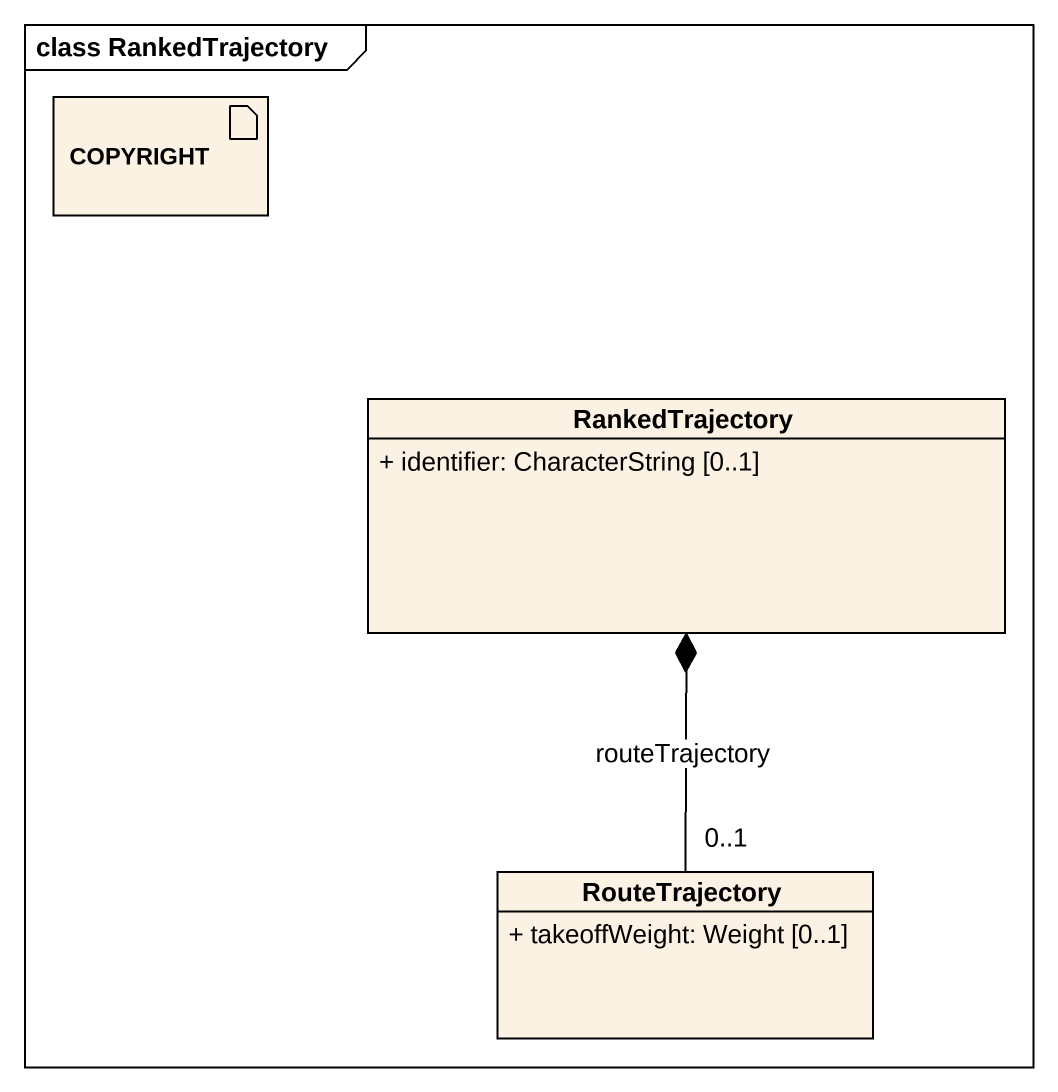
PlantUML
@startuml
mainframe class RankedTrajectory
allowmixing
hide circle
hide empty members
skinparam classAttributeIconSize 0
artifact COPYRIGHT #FCF2E3
class RankedTrajectory #FCF2E3 {
  + identifier: CharacterString [0..1]
}
class RouteTrajectory #FCF2E3 {
  + takeoffWeight: Weight [0..1]
}
RankedTrajectory *-- "0..1" RouteTrajectory : routeTrajectory
@enduml
